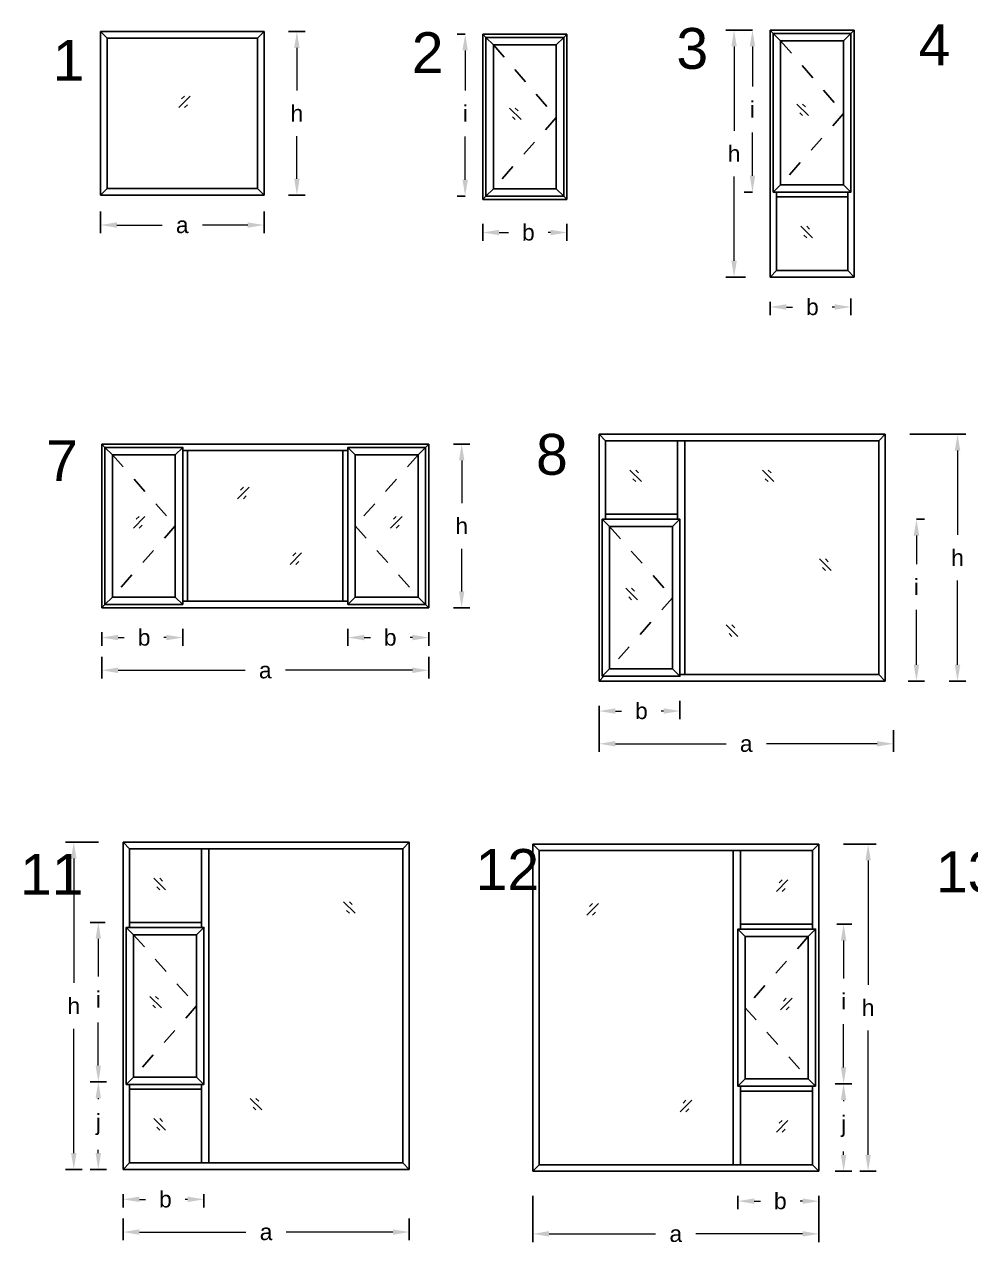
# Model space of a CAD drawing. Header units: millimetres. Extents: x -12.9 to 0.2, y -9.1 to 4.5.
# Drawn here: x -12.7 to -6.92, y -2.96 to 4.5 of the extents above; entities that cross this region are included whole.
import ezdxf

# ---------------------------------------------------------------- set-up
doc = ezdxf.new("R2010")
doc.units = ezdxf.units.MM
doc.linetypes.add('DASHED', pattern=[19.05, 12.7, -6.35])
for name, color, linetype in [('auxiliar', 1, 'DASHED'), ('proyectable', 7, 'Continuous'), ('vidrio', 160, 'Continuous')]:
    doc.layers.add(name, color=color, linetype=linetype)
doc.styles.get("Standard").update_dxf_attribs({"font": 'arial.ttf'})
doc.dimstyles.get("Standard").update_dxf_attribs({"dimtxt": 0.18, "dimasz": 0.18, "dimexe": 0.2, "dimexo": 0.0625, "dimgap": 0.09, "dimtad": 0, "dimtih": 1, "dimtoh": 1, "dimdec": 4, "dimzin": 0, "dimdsep": 46, "dimtxsty": 'Standard', "dimcen": 0.09, "dimadec": 0, "dimazin": 0, "dimtfac": 1, "dimtdec": 4, "dimtofl": 0, "dimtmove": 0, "dimatfit": 3, "dimfxl": 1.5, "dimfxlon": 1, "dimtolj": 1, "dimtzin": 0, "dimarcsym": 0})

# ---------------------------------------------------------------- blocks, each defined once
blk = doc.blocks.new('*D1')
at = {"layer": 'Defpoints', "color": 0, "transparency": 16777216}
for p in [(-12.2363, 3.502), (-11.2363, 3.502), (-11.2363, 3.2695)]:
    blk.add_point(p, dxfattribs=at)
at = {"layer": 'proyectable', "color": 0, "lineweight": -2, "transparency": 16777216}
for p, q in [((-12.2363, 3.352), (-12.2363, 3.2195)), ((-11.2363, 3.352), (-11.2363, 3.2195))]:
    blk.add_line(p, q, dxfattribs=at)
at = {"layer": 'proyectable', "color": 0, "lineweight": 5, "transparency": 16777216}
for p, q in [((-12.1363, 3.2695), (-11.8597, 3.2695)), ((-11.3363, 3.2695), (-11.613, 3.2695))]:
    blk.add_line(p, q, dxfattribs=at)
at = {"layer": 'proyectable', "color": 0, "transparency": 16777216}
for points in [[(-12.1363, 3.2861), (-12.1363, 3.2528), (-12.2363, 3.2695)], [(-11.3363, 3.2861), (-11.3363, 3.2528), (-11.2363, 3.2695)]]:
    blk.add_solid(points, dxfattribs=at)
at = {"layer": 'proyectable', "color": 0, "transparency": 16777216, "insert": (-11.7363, 3.2695), "char_height": 0.1, "attachment_point": 5}
blk.add_mtext('\\A1;a', dxfattribs=at)
blk = doc.blocks.new('*D2')
at = {"layer": 'Defpoints', "color": 0, "transparency": 16777216}
for p in [(-11.2363, 4.452), (-11.0353, 4.452), (-11.2363, 3.452)]:
    blk.add_point(p, dxfattribs=at)
at = {"layer": 'proyectable', "color": 0, "lineweight": -2, "transparency": 16777216}
for p, q in [((-11.0863, 4.452), (-10.9853, 4.452)), ((-11.0863, 3.452), (-10.9853, 3.452))]:
    blk.add_line(p, q, dxfattribs=at)
at = {"layer": 'proyectable', "color": 0, "lineweight": 5, "transparency": 16777216}
for p, q in [((-11.0353, 4.352), (-11.0353, 4.092)), ((-11.0353, 3.552), (-11.0353, 3.812))]:
    blk.add_line(p, q, dxfattribs=at)
at = {"layer": 'proyectable', "color": 0, "transparency": 16777216}
for points in [[(-11.052, 4.352), (-11.0187, 4.352), (-11.0353, 4.452)], [(-11.052, 3.552), (-11.0187, 3.552), (-11.0353, 3.452)]]:
    blk.add_solid(points, dxfattribs=at)
at = {"layer": 'proyectable', "color": 0, "transparency": 16777216, "insert": (-11.0353, 3.952), "char_height": 0.1, "attachment_point": 5}
blk.add_mtext('\\A1;h', dxfattribs=at)
blk = doc.blocks.new('*D3')
at = {"layer": 'Defpoints', "color": 0, "transparency": 16777216}
for p in [(-12.2288, 0.9304), (-11.7338, 0.9504), (-11.7338, 0.7479)]:
    blk.add_point(p, dxfattribs=at)
at = {"layer": 'proyectable', "color": 0, "lineweight": -2, "transparency": 16777216}
for p, q in [((-12.2288, 0.7804), (-12.2288, 0.6979)), ((-11.7338, 0.8004), (-11.7338, 0.6979))]:
    blk.add_line(p, q, dxfattribs=at)
at = {"layer": 'proyectable', "color": 0, "lineweight": 5, "transparency": 16777216}
for p, q in [((-12.1288, 0.7479), (-12.0911, 0.7479)), ((-11.8338, 0.7479), (-11.8483, 0.7479))]:
    blk.add_line(p, q, dxfattribs=at)
at = {"layer": 'proyectable', "color": 0, "transparency": 16777216}
for points in [[(-12.1288, 0.7645), (-12.1288, 0.7312), (-12.2288, 0.7479)], [(-11.8338, 0.7645), (-11.8338, 0.7312), (-11.7338, 0.7479)]]:
    blk.add_solid(points, dxfattribs=at)
at = {"layer": 'proyectable', "color": 0, "transparency": 16777216, "insert": (-11.9697, 0.7479), "char_height": 0.1, "attachment_point": 5}
blk.add_mtext('\\A1;b', dxfattribs=at)
blk = doc.blocks.new('*D4')
at = {"layer": 'Defpoints', "color": 0, "transparency": 16777216}
for p in [(-10.2288, 1.9304), (-10.0278, 1.9304), (-10.2288, 0.9304)]:
    blk.add_point(p, dxfattribs=at)
at = {"layer": 'proyectable', "color": 0, "lineweight": -2, "transparency": 16777216}
for p, q in [((-10.0788, 1.9304), (-9.9778, 1.9304)), ((-10.0788, 0.9304), (-9.9778, 0.9304))]:
    blk.add_line(p, q, dxfattribs=at)
at = {"layer": 'proyectable', "color": 0, "lineweight": 5, "transparency": 16777216}
for p, q in [((-10.0278, 1.8304), (-10.0278, 1.5704)), ((-10.0278, 1.0304), (-10.0278, 1.2904))]:
    blk.add_line(p, q, dxfattribs=at)
at = {"layer": 'proyectable', "color": 0, "transparency": 16777216}
for points in [[(-10.0444, 1.8304), (-10.0111, 1.8304), (-10.0278, 1.9304)], [(-10.0444, 1.0304), (-10.0111, 1.0304), (-10.0278, 0.9304)]]:
    blk.add_solid(points, dxfattribs=at)
at = {"layer": 'proyectable', "color": 0, "transparency": 16777216, "insert": (-10.0278, 1.4304), "char_height": 0.1, "attachment_point": 5}
blk.add_mtext('\\A1;h', dxfattribs=at)
blk = doc.blocks.new('*D5')
at = {"layer": 'Defpoints', "color": 0, "transparency": 16777216}
for p in [(-12.2288, 0.7804), (-10.2288, 0.7804), (-10.2288, 0.5479)]:
    blk.add_point(p, dxfattribs=at)
at = {"layer": 'proyectable', "color": 0, "lineweight": -2, "transparency": 16777216}
for p, q in [((-12.2288, 0.6304), (-12.2288, 0.4979)), ((-10.2288, 0.6304), (-10.2288, 0.4979))]:
    blk.add_line(p, q, dxfattribs=at)
at = {"layer": 'proyectable', "color": 0, "lineweight": 5, "transparency": 16777216}
for p, q in [((-12.1288, 0.5479), (-11.3521, 0.5479)), ((-10.3288, 0.5479), (-11.1054, 0.5479))]:
    blk.add_line(p, q, dxfattribs=at)
at = {"layer": 'proyectable', "color": 0, "transparency": 16777216}
for points in [[(-12.1288, 0.5645), (-12.1288, 0.5312), (-12.2288, 0.5479)], [(-10.3288, 0.5645), (-10.3288, 0.5312), (-10.2288, 0.5479)]]:
    blk.add_solid(points, dxfattribs=at)
at = {"layer": 'proyectable', "color": 0, "transparency": 16777216, "insert": (-11.2288, 0.5479), "char_height": 0.1, "attachment_point": 5}
blk.add_mtext('\\A1;a', dxfattribs=at)
blk = doc.blocks.new('*D6')
at = {"layer": 'Defpoints', "color": 0, "transparency": 16777216}
for p in [(-10.7238, 0.9504), (-10.2288, 0.9304), (-10.2288, 0.7479)]:
    blk.add_point(p, dxfattribs=at)
at = {"layer": 'proyectable', "color": 0, "lineweight": -2, "transparency": 16777216}
for p, q in [((-10.7238, 0.8004), (-10.7238, 0.6979)), ((-10.2288, 0.7804), (-10.2288, 0.6979))]:
    blk.add_line(p, q, dxfattribs=at)
at = {"layer": 'proyectable', "color": 0, "lineweight": 5, "transparency": 16777216}
for p, q in [((-10.6238, 0.7479), (-10.5861, 0.7479)), ((-10.3288, 0.7479), (-10.3433, 0.7479))]:
    blk.add_line(p, q, dxfattribs=at)
at = {"layer": 'proyectable', "color": 0, "transparency": 16777216}
for points in [[(-10.6238, 0.7645), (-10.6238, 0.7312), (-10.7238, 0.7479)], [(-10.3288, 0.7645), (-10.3288, 0.7312), (-10.2288, 0.7479)]]:
    blk.add_solid(points, dxfattribs=at)
at = {"layer": 'proyectable', "color": 0, "transparency": 16777216, "insert": (-10.4647, 0.7479), "char_height": 0.1, "attachment_point": 5}
blk.add_mtext('\\A1;b', dxfattribs=at)
blk = doc.blocks.new('*D20')
at = {"layer": 'Defpoints', "color": 0, "transparency": 16777216}
for p in [(-12.0986, -2.5035), (-11.6036, -2.5035), (-11.6036, -2.686)]:
    blk.add_point(p, dxfattribs=at)
at = {"layer": 'proyectable', "color": 0, "lineweight": -2, "transparency": 16777216}
for p, q in [((-12.0986, -2.6535), (-12.0986, -2.736)), ((-11.6036, -2.6535), (-11.6036, -2.736))]:
    blk.add_line(p, q, dxfattribs=at)
at = {"layer": 'proyectable', "color": 0, "lineweight": 5, "transparency": 16777216}
for p, q in [((-11.9986, -2.686), (-11.961, -2.686)), ((-11.7036, -2.686), (-11.7181, -2.686))]:
    blk.add_line(p, q, dxfattribs=at)
at = {"layer": 'proyectable', "color": 0, "transparency": 16777216}
for points in [[(-11.9986, -2.6694), (-11.9986, -2.7027), (-12.0986, -2.686)], [(-11.7036, -2.6694), (-11.7036, -2.7027), (-11.6036, -2.686)]]:
    blk.add_solid(points, dxfattribs=at)
at = {"layer": 'proyectable', "color": 0, "transparency": 16777216, "insert": (-11.8396, -2.686), "char_height": 0.1, "attachment_point": 5}
blk.add_mtext('\\A1;b', dxfattribs=at)
blk = doc.blocks.new('*D21')
at = {"layer": 'Defpoints', "color": 0, "transparency": 16777216}
for p in [(-12.0986, -2.6535), (-10.3486, -2.6535), (-10.3486, -2.886)]:
    blk.add_point(p, dxfattribs=at)
at = {"layer": 'proyectable', "color": 0, "lineweight": -2, "transparency": 16777216}
for p, q in [((-12.0986, -2.8035), (-12.0986, -2.936)), ((-10.3486, -2.8035), (-10.3486, -2.936))]:
    blk.add_line(p, q, dxfattribs=at)
at = {"layer": 'proyectable', "color": 0, "lineweight": 5, "transparency": 16777216}
for p, q in [((-11.9986, -2.886), (-11.347, -2.886)), ((-10.4486, -2.886), (-11.1002, -2.886))]:
    blk.add_line(p, q, dxfattribs=at)
at = {"layer": 'proyectable', "color": 0, "transparency": 16777216}
for points in [[(-11.9986, -2.8694), (-11.9986, -2.9027), (-12.0986, -2.886)], [(-10.4486, -2.8694), (-10.4486, -2.9027), (-10.3486, -2.886)]]:
    blk.add_solid(points, dxfattribs=at)
at = {"layer": 'proyectable', "color": 0, "transparency": 16777216, "insert": (-11.2236, -2.886), "char_height": 0.1, "attachment_point": 5}
blk.add_mtext('\\A1;a', dxfattribs=at)
blk = doc.blocks.new('*D22')
at = {"layer": 'Defpoints', "color": 0, "transparency": 16777216}
for p in [(-9.188, 0.4813), (-7.388, 0.3313), (-7.388, 0.0987)]:
    blk.add_point(p, dxfattribs=at)
at = {"layer": 'proyectable', "color": 0, "lineweight": -2, "transparency": 16777216}
for p, q in [((-9.188, 0.3313), (-9.188, 0.0487)), ((-7.388, 0.1813), (-7.388, 0.0487))]:
    blk.add_line(p, q, dxfattribs=at)
at = {"layer": 'proyectable', "color": 0, "lineweight": 5, "transparency": 16777216}
for p, q in [((-9.088, 0.0987), (-8.4114, 0.0987)), ((-7.488, 0.0987), (-8.1647, 0.0987))]:
    blk.add_line(p, q, dxfattribs=at)
at = {"layer": 'proyectable', "color": 0, "transparency": 16777216}
for points in [[(-9.088, 0.1154), (-9.088, 0.0821), (-9.188, 0.0987)], [(-7.488, 0.1154), (-7.488, 0.0821), (-7.388, 0.0987)]]:
    blk.add_solid(points, dxfattribs=at)
at = {"layer": 'proyectable', "color": 0, "transparency": 16777216, "insert": (-8.288, 0.0987), "char_height": 0.1, "attachment_point": 5}
blk.add_mtext('\\A1;a', dxfattribs=at)
blk = doc.blocks.new('*D23')
at = {"layer": 'Defpoints', "color": 0, "transparency": 16777216}
for p in [(-7.3271, 1.4713), (-7.247, 1.4713), (-7.448, 0.4813)]:
    blk.add_point(p, dxfattribs=at)
at = {"layer": 'proyectable', "color": 0, "lineweight": -2, "transparency": 16777216}
for p, q in [((-7.247, 1.4713), (-7.197, 1.4713)), ((-7.298, 0.4813), (-7.197, 0.4813))]:
    blk.add_line(p, q, dxfattribs=at)
at = {"layer": 'proyectable', "color": 0, "lineweight": 5, "transparency": 16777216}
for p, q in [((-7.247, 1.3713), (-7.247, 1.1975)), ((-7.247, 0.5813), (-7.247, 0.9175))]:
    blk.add_line(p, q, dxfattribs=at)
at = {"layer": 'proyectable', "color": 0, "transparency": 16777216}
for points in [[(-7.2637, 1.3713), (-7.2303, 1.3713), (-7.247, 1.4713)], [(-7.2637, 0.5813), (-7.2303, 0.5813), (-7.247, 0.4813)]]:
    blk.add_solid(points, dxfattribs=at)
at = {"layer": 'proyectable', "color": 0, "transparency": 16777216, "insert": (-7.247, 1.0575), "char_height": 0.1, "attachment_point": 5}
blk.add_mtext('\\A1;i', dxfattribs=at)
blk = doc.blocks.new('*D24')
at = {"layer": 'Defpoints', "color": 0, "transparency": 16777216}
for p in [(-9.188, 0.4813), (-8.693, 0.5113), (-8.693, 0.2987)]:
    blk.add_point(p, dxfattribs=at)
at = {"layer": 'proyectable', "color": 0, "lineweight": -2, "transparency": 16777216}
for p, q in [((-9.188, 0.3313), (-9.188, 0.2487)), ((-8.693, 0.3613), (-8.693, 0.2487))]:
    blk.add_line(p, q, dxfattribs=at)
at = {"layer": 'proyectable', "color": 0, "lineweight": 5, "transparency": 16777216}
for p, q in [((-9.088, 0.2987), (-9.0504, 0.2987)), ((-8.793, 0.2987), (-8.8076, 0.2987))]:
    blk.add_line(p, q, dxfattribs=at)
at = {"layer": 'proyectable', "color": 0, "transparency": 16777216}
for points in [[(-9.088, 0.3154), (-9.088, 0.2821), (-9.188, 0.2987)], [(-8.793, 0.3154), (-8.793, 0.2821), (-8.693, 0.2987)]]:
    blk.add_solid(points, dxfattribs=at)
at = {"layer": 'proyectable', "color": 0, "transparency": 16777216, "insert": (-8.929, 0.2987), "char_height": 0.1, "attachment_point": 5}
blk.add_mtext('\\A1;b', dxfattribs=at)
blk = doc.blocks.new('*D25')
at = {"layer": 'Defpoints', "color": 0, "transparency": 16777216}
for p in [(-7.438, 1.9913), (-6.996, 1.9913), (-7.197, 0.4813)]:
    blk.add_point(p, dxfattribs=at)
at = {"layer": 'proyectable', "color": 0, "lineweight": -2, "transparency": 16777216}
for p, q in [((-7.288, 1.9913), (-6.946, 1.9913)), ((-7.047, 0.4813), (-6.946, 0.4813))]:
    blk.add_line(p, q, dxfattribs=at)
at = {"layer": 'proyectable', "color": 0, "lineweight": 5, "transparency": 16777216}
for p, q in [((-6.996, 1.8913), (-6.996, 1.3763)), ((-6.996, 0.5813), (-6.996, 1.0963))]:
    blk.add_line(p, q, dxfattribs=at)
at = {"layer": 'proyectable', "color": 0, "transparency": 16777216}
for points in [[(-7.0127, 1.8913), (-6.9793, 1.8913), (-6.996, 1.9913)], [(-7.0127, 0.5813), (-6.9793, 0.5813), (-6.996, 0.4813)]]:
    blk.add_solid(points, dxfattribs=at)
at = {"layer": 'proyectable', "color": 0, "transparency": 16777216, "insert": (-6.996, 1.2363), "char_height": 0.1, "attachment_point": 5}
blk.add_mtext('\\A1;h', dxfattribs=at)
blk = doc.blocks.new('*D30')
at = {"layer": 'Defpoints', "color": 0, "transparency": 16777216}
for p in [(-8.3385, -2.5145), (-7.8435, -2.5145), (-7.8435, -2.697)]:
    blk.add_point(p, dxfattribs=at)
at = {"layer": 'proyectable', "color": 0, "lineweight": -2, "transparency": 16777216}
for p, q in [((-8.3385, -2.6645), (-8.3385, -2.747)), ((-7.8435, -2.6645), (-7.8435, -2.747))]:
    blk.add_line(p, q, dxfattribs=at)
at = {"layer": 'proyectable', "color": 0, "lineweight": 5, "transparency": 16777216}
for p, q in [((-8.2385, -2.697), (-8.2009, -2.697)), ((-7.9435, -2.697), (-7.9581, -2.697))]:
    blk.add_line(p, q, dxfattribs=at)
at = {"layer": 'proyectable', "color": 0, "transparency": 16777216}
for points in [[(-8.2385, -2.6803), (-8.2385, -2.7137), (-8.3385, -2.697)], [(-7.9435, -2.6803), (-7.9435, -2.7137), (-7.8435, -2.697)]]:
    blk.add_solid(points, dxfattribs=at)
at = {"layer": 'proyectable', "color": 0, "transparency": 16777216, "insert": (-8.0795, -2.697), "char_height": 0.1, "attachment_point": 5}
blk.add_mtext('\\A1;b', dxfattribs=at)
blk = doc.blocks.new('*D31')
at = {"layer": 'Defpoints', "color": 0, "transparency": 16777216}
for p in [(-9.5935, -2.5145), (-7.8435, -2.5145), (-7.8435, -2.897)]:
    blk.add_point(p, dxfattribs=at)
at = {"layer": 'proyectable', "color": 0, "lineweight": -2, "transparency": 16777216}
for p, q in [((-9.5935, -2.6645), (-9.5935, -2.947)), ((-7.8435, -2.6645), (-7.8435, -2.947))]:
    blk.add_line(p, q, dxfattribs=at)
at = {"layer": 'proyectable', "color": 0, "lineweight": 5, "transparency": 16777216}
for p, q in [((-9.4935, -2.897), (-8.8419, -2.897)), ((-7.9435, -2.897), (-8.5952, -2.897))]:
    blk.add_line(p, q, dxfattribs=at)
at = {"layer": 'proyectable', "color": 0, "transparency": 16777216}
for points in [[(-9.4935, -2.8803), (-9.4935, -2.9137), (-9.5935, -2.897)], [(-7.9435, -2.8803), (-7.9435, -2.9137), (-7.8435, -2.897)]]:
    blk.add_solid(points, dxfattribs=at)
at = {"layer": 'proyectable', "color": 0, "transparency": 16777216, "insert": (-8.7185, -2.897), "char_height": 0.1, "attachment_point": 5}
blk.add_mtext('\\A1;a', dxfattribs=at)
blk = doc.blocks.new('*D32')
at = {"layer": 'Defpoints', "color": 0, "transparency": 16777216}
for p in [(-7.8835, -1.9795), (-7.6925, -1.9795), (-7.8935, -2.5145)]:
    blk.add_point(p, dxfattribs=at)
at = {"layer": 'proyectable', "color": 0, "lineweight": -2, "transparency": 16777216}
for p, q in [((-7.7335, -1.9795), (-7.6425, -1.9795)), ((-7.7435, -2.5145), (-7.6425, -2.5145))]:
    blk.add_line(p, q, dxfattribs=at)
at = {"layer": 'proyectable', "color": 0, "lineweight": 5, "transparency": 16777216}
for p, q in [((-7.6925, -2.0795), (-7.6925, -2.0849)), ((-7.6925, -2.4145), (-7.6925, -2.3943))]:
    blk.add_line(p, q, dxfattribs=at)
at = {"layer": 'proyectable', "color": 0, "transparency": 16777216}
for points in [[(-7.7092, -2.0795), (-7.6759, -2.0795), (-7.6925, -1.9795)], [(-7.7092, -2.4145), (-7.6759, -2.4145), (-7.6925, -2.5145)]]:
    blk.add_solid(points, dxfattribs=at)
at = {"layer": 'proyectable', "color": 0, "transparency": 16777216, "insert": (-7.6925, -2.2396), "char_height": 0.1, "attachment_point": 5}
blk.add_mtext('\\A1;j', dxfattribs=at)
blk = doc.blocks.new('*D33')
at = {"layer": 'Defpoints', "color": 0, "transparency": 16777216}
for p in [(-7.8435, -0.5145), (-7.5425, -0.5145), (-7.7435, -2.5145)]:
    blk.add_point(p, dxfattribs=at)
at = {"layer": 'proyectable', "color": 0, "lineweight": -2, "transparency": 16777216}
for p, q in [((-7.6935, -0.5145), (-7.4925, -0.5145)), ((-7.5935, -2.5145), (-7.4925, -2.5145))]:
    blk.add_line(p, q, dxfattribs=at)
at = {"layer": 'proyectable', "color": 0, "lineweight": 5, "transparency": 16777216}
for p, q in [((-7.5425, -0.6145), (-7.5425, -1.3745)), ((-7.5425, -2.4145), (-7.5425, -1.6545))]:
    blk.add_line(p, q, dxfattribs=at)
at = {"layer": 'proyectable', "color": 0, "transparency": 16777216}
for points in [[(-7.5592, -0.6145), (-7.5259, -0.6145), (-7.5425, -0.5145)], [(-7.5592, -2.4145), (-7.5259, -2.4145), (-7.5425, -2.5145)]]:
    blk.add_solid(points, dxfattribs=at)
at = {"layer": 'proyectable', "color": 0, "transparency": 16777216, "insert": (-7.5425, -1.5145), "char_height": 0.1, "attachment_point": 5}
blk.add_mtext('\\A1;h', dxfattribs=at)
blk = doc.blocks.new('*D34')
at = {"layer": 'Defpoints', "color": 0, "transparency": 16777216}
for p in [(-7.8835, -1.0045), (-7.6925, -1.0045), (-7.8935, -1.9795)]:
    blk.add_point(p, dxfattribs=at)
at = {"layer": 'proyectable', "color": 0, "lineweight": -2, "transparency": 16777216}
for p, q in [((-7.7335, -1.0045), (-7.6425, -1.0045)), ((-7.7435, -1.9795), (-7.6425, -1.9795))]:
    blk.add_line(p, q, dxfattribs=at)
at = {"layer": 'proyectable', "color": 0, "lineweight": 5, "transparency": 16777216}
for p, q in [((-7.6925, -1.1045), (-7.6925, -1.3352)), ((-7.6925, -1.8795), (-7.6925, -1.6152))]:
    blk.add_line(p, q, dxfattribs=at)
at = {"layer": 'proyectable', "color": 0, "transparency": 16777216}
for points in [[(-7.7092, -1.1045), (-7.6759, -1.1045), (-7.6925, -1.0045)], [(-7.7092, -1.8795), (-7.6759, -1.8795), (-7.6925, -1.9795)]]:
    blk.add_solid(points, dxfattribs=at)
at = {"layer": 'proyectable', "color": 0, "transparency": 16777216, "insert": (-7.6925, -1.4752), "char_height": 0.1, "attachment_point": 5}
blk.add_mtext('\\A1;i', dxfattribs=at)
blk = doc.blocks.new('*D39')
at = {"layer": 'Defpoints', "color": 0, "transparency": 16777216}
for p in [(-12.2496, -1.9685), (-12.0586, -1.9685), (-12.0486, -2.5035)]:
    blk.add_point(p, dxfattribs=at)
at = {"layer": 'proyectable', "color": 0, "lineweight": -2, "transparency": 16777216}
for p, q in [((-12.2086, -1.9685), (-12.2996, -1.9685)), ((-12.1986, -2.5035), (-12.2996, -2.5035))]:
    blk.add_line(p, q, dxfattribs=at)
at = {"layer": 'proyectable', "color": 0, "lineweight": 5, "transparency": 16777216}
for p, q in [((-12.2496, -2.0685), (-12.2496, -2.0739)), ((-12.2496, -2.4035), (-12.2496, -2.3833))]:
    blk.add_line(p, q, dxfattribs=at)
at = {"layer": 'proyectable', "color": 0, "transparency": 16777216}
for points in [[(-12.2663, -2.0685), (-12.2329, -2.0685), (-12.2496, -1.9685)], [(-12.2663, -2.4035), (-12.2329, -2.4035), (-12.2496, -2.5035)]]:
    blk.add_solid(points, dxfattribs=at)
at = {"layer": 'proyectable', "color": 0, "transparency": 16777216, "insert": (-12.2496, -2.2286), "char_height": 0.1, "attachment_point": 5}
blk.add_mtext('\\A1;j', dxfattribs=at)
blk = doc.blocks.new('*D40')
at = {"layer": 'Defpoints', "color": 0, "transparency": 16777216}
for p in [(-12.3996, -0.5035), (-12.0986, -0.5035), (-12.1986, -2.5035)]:
    blk.add_point(p, dxfattribs=at)
at = {"layer": 'proyectable', "color": 0, "lineweight": -2, "transparency": 16777216}
for p, q in [((-12.2486, -0.5035), (-12.4496, -0.5035)), ((-12.3486, -2.5035), (-12.4496, -2.5035))]:
    blk.add_line(p, q, dxfattribs=at)
at = {"layer": 'proyectable', "color": 0, "lineweight": 5, "transparency": 16777216}
for p, q in [((-12.3996, -0.6035), (-12.3996, -1.3635)), ((-12.3996, -2.4035), (-12.3996, -1.6435))]:
    blk.add_line(p, q, dxfattribs=at)
at = {"layer": 'proyectable', "color": 0, "transparency": 16777216}
for points in [[(-12.4163, -0.6035), (-12.3829, -0.6035), (-12.3996, -0.5035)], [(-12.4163, -2.4035), (-12.3829, -2.4035), (-12.3996, -2.5035)]]:
    blk.add_solid(points, dxfattribs=at)
at = {"layer": 'proyectable', "color": 0, "transparency": 16777216, "insert": (-12.3996, -1.5035), "char_height": 0.1, "attachment_point": 5}
blk.add_mtext('\\A1;h', dxfattribs=at)
blk = doc.blocks.new('*D41')
at = {"layer": 'Defpoints', "color": 0, "transparency": 16777216}
for p in [(-12.2496, -0.9935), (-12.0586, -0.9935), (-12.0486, -1.9685)]:
    blk.add_point(p, dxfattribs=at)
at = {"layer": 'proyectable', "color": 0, "lineweight": -2, "transparency": 16777216}
for p, q in [((-12.2086, -0.9935), (-12.2996, -0.9935)), ((-12.1986, -1.9685), (-12.2996, -1.9685))]:
    blk.add_line(p, q, dxfattribs=at)
at = {"layer": 'proyectable', "color": 0, "lineweight": 5, "transparency": 16777216}
for p, q in [((-12.2496, -1.0935), (-12.2496, -1.3242)), ((-12.2496, -1.8685), (-12.2496, -1.6042))]:
    blk.add_line(p, q, dxfattribs=at)
at = {"layer": 'proyectable', "color": 0, "transparency": 16777216}
for points in [[(-12.2663, -1.0935), (-12.2329, -1.0935), (-12.2496, -0.9935)], [(-12.2663, -1.8685), (-12.2329, -1.8685), (-12.2496, -1.9685)]]:
    blk.add_solid(points, dxfattribs=at)
at = {"layer": 'proyectable', "color": 0, "transparency": 16777216, "insert": (-12.2496, -1.4642), "char_height": 0.1, "attachment_point": 5}
blk.add_mtext('\\A1;i', dxfattribs=at)
blk = doc.blocks.new('*D84')
at = {"layer": 'Defpoints', "color": 0, "transparency": 16777216}
for p in [(-9.8991, 3.4265), (-9.3841, 3.4265), (-9.3841, 3.2239)]:
    blk.add_point(p, dxfattribs=at)
at = {"layer": 'proyectable', "color": 0, "lineweight": -2, "transparency": 16777216}
for p, q in [((-9.8991, 3.2765), (-9.8991, 3.1739)), ((-9.3841, 3.2765), (-9.3841, 3.1739))]:
    blk.add_line(p, q, dxfattribs=at)
at = {"layer": 'proyectable', "color": 0, "lineweight": 5, "transparency": 16777216}
for p, q in [((-9.7991, 3.2239), (-9.7415, 3.2239)), ((-9.4841, 3.2239), (-9.4987, 3.2239))]:
    blk.add_line(p, q, dxfattribs=at)
at = {"layer": 'proyectable', "color": 0, "transparency": 16777216}
for points in [[(-9.7991, 3.2406), (-9.7991, 3.2073), (-9.8991, 3.2239)], [(-9.4841, 3.2406), (-9.4841, 3.2073), (-9.3841, 3.2239)]]:
    blk.add_solid(points, dxfattribs=at)
at = {"layer": 'proyectable', "color": 0, "transparency": 16777216, "insert": (-9.6201, 3.2239), "char_height": 0.1, "attachment_point": 5}
blk.add_mtext('\\A1;b', dxfattribs=at)
blk = doc.blocks.new('*D85')
at = {"layer": 'Defpoints', "color": 0, "transparency": 16777216}
for p in [(-10.0064, 4.4365), (-9.8991, 4.4365), (-9.8791, 3.4465)]:
    blk.add_point(p, dxfattribs=at)
at = {"layer": 'proyectable', "color": 0, "lineweight": -2, "transparency": 16777216}
for p, q in [((-10.0064, 4.4365), (-10.0564, 4.4365)), ((-10.0064, 3.4465), (-10.0564, 3.4465))]:
    blk.add_line(p, q, dxfattribs=at)
at = {"layer": 'proyectable', "color": 0, "lineweight": 5, "transparency": 16777216}
for p, q in [((-10.0064, 4.3365), (-10.0064, 4.0915)), ((-10.0064, 3.5465), (-10.0064, 3.8115))]:
    blk.add_line(p, q, dxfattribs=at)
at = {"layer": 'proyectable', "color": 0, "transparency": 16777216}
for points in [[(-10.0231, 4.3365), (-9.9897, 4.3365), (-10.0064, 4.4365)], [(-10.0231, 3.5465), (-9.9897, 3.5465), (-10.0064, 3.4465)]]:
    blk.add_solid(points, dxfattribs=at)
at = {"layer": 'proyectable', "color": 0, "transparency": 16777216, "insert": (-10.0064, 3.9515), "char_height": 0.1, "attachment_point": 5}
blk.add_mtext('\\A1;i', dxfattribs=at)
blk = doc.blocks.new('*D86')
at = {"layer": 'Defpoints', "color": 0, "transparency": 16777216}
for p in [(-8.1425, 2.9509), (-7.6475, 2.9709), (-7.6475, 2.7684)]:
    blk.add_point(p, dxfattribs=at)
at = {"layer": 'proyectable', "color": 0, "lineweight": -2, "transparency": 16777216}
for p, q in [((-8.1425, 2.8009), (-8.1425, 2.7184)), ((-7.6475, 2.8209), (-7.6475, 2.7184))]:
    blk.add_line(p, q, dxfattribs=at)
at = {"layer": 'proyectable', "color": 0, "lineweight": 5, "transparency": 16777216}
for p, q in [((-8.0425, 2.7684), (-8.0049, 2.7684)), ((-7.7475, 2.7684), (-7.7621, 2.7684))]:
    blk.add_line(p, q, dxfattribs=at)
at = {"layer": 'proyectable', "color": 0, "transparency": 16777216}
for points in [[(-8.0425, 2.7851), (-8.0425, 2.7517), (-8.1425, 2.7684)], [(-7.7475, 2.7851), (-7.7475, 2.7517), (-7.6475, 2.7684)]]:
    blk.add_solid(points, dxfattribs=at)
at = {"layer": 'proyectable', "color": 0, "transparency": 16777216, "insert": (-7.8835, 2.7684), "char_height": 0.1, "attachment_point": 5}
blk.add_mtext('\\A1;b', dxfattribs=at)
blk = doc.blocks.new('*D87')
at = {"layer": 'Defpoints', "color": 0, "transparency": 16777216}
for p in [(-8.2498, 4.4609), (-8.1425, 4.4609), (-8.1225, 3.4709)]:
    blk.add_point(p, dxfattribs=at)
at = {"layer": 'proyectable', "color": 0, "lineweight": -2, "transparency": 16777216}
for p, q in [((-8.2498, 4.4609), (-8.2998, 4.4609)), ((-8.2498, 3.4709), (-8.2998, 3.4709))]:
    blk.add_line(p, q, dxfattribs=at)
at = {"layer": 'proyectable', "color": 0, "lineweight": 5, "transparency": 16777216}
for p, q in [((-8.2498, 4.3609), (-8.2498, 4.1159)), ((-8.2498, 3.5709), (-8.2498, 3.8359))]:
    blk.add_line(p, q, dxfattribs=at)
at = {"layer": 'proyectable', "color": 0, "transparency": 16777216}
for points in [[(-8.2665, 4.3609), (-8.2331, 4.3609), (-8.2498, 4.4609)], [(-8.2665, 3.5709), (-8.2331, 3.5709), (-8.2498, 3.4709)]]:
    blk.add_solid(points, dxfattribs=at)
at = {"layer": 'proyectable', "color": 0, "transparency": 16777216, "insert": (-8.2498, 3.9759), "char_height": 0.1, "attachment_point": 5}
blk.add_mtext('\\A1;i', dxfattribs=at)
blk = doc.blocks.new('*D88')
at = {"layer": 'Defpoints', "color": 0, "transparency": 16777216}
for p in [(-8.3623, 4.4609), (-8.1425, 4.4609), (-8.1425, 2.9509)]:
    blk.add_point(p, dxfattribs=at)
at = {"layer": 'proyectable', "color": 0, "lineweight": -2, "transparency": 16777216}
for p, q in [((-8.2925, 4.4609), (-8.4123, 4.4609)), ((-8.2925, 2.9509), (-8.4123, 2.9509))]:
    blk.add_line(p, q, dxfattribs=at)
at = {"layer": 'proyectable', "color": 0, "lineweight": 5, "transparency": 16777216}
for p, q in [((-8.3623, 4.3609), (-8.3623, 3.8459)), ((-8.3623, 3.0509), (-8.3623, 3.5659))]:
    blk.add_line(p, q, dxfattribs=at)
at = {"layer": 'proyectable', "color": 0, "transparency": 16777216}
for points in [[(-8.3789, 4.3609), (-8.3456, 4.3609), (-8.3623, 4.4609)], [(-8.3789, 3.0509), (-8.3456, 3.0509), (-8.3623, 2.9509)]]:
    blk.add_solid(points, dxfattribs=at)
at = {"layer": 'proyectable', "color": 0, "transparency": 16777216, "insert": (-8.3623, 3.7059), "char_height": 0.1, "attachment_point": 5}
blk.add_mtext('\\A1;h', dxfattribs=at)

msp = doc.modelspace()

# ---------------------------------------------------------------- linework, layer by layer
at = {"layer": 'auxiliar', "ltscale": 0.003}
for p, q in [((-9.8341, 4.3715), (-9.4491, 3.9265)), ((-8.0775, 4.3959), (-7.6925, 3.9509)), ((-9.4491, 3.9265), (-9.8341, 3.4915)), ((-7.6925, 3.9509), (-8.0775, 3.5159)), ((-12.1638, 1.8654), (-11.7788, 1.4304)), ((-10.2938, 1.8654), (-10.6788, 1.4304)), ((-11.7788, 1.4304), (-12.1638, 0.9954)), ((-10.6788, 1.4304), (-10.2938, 0.9954)), ((-9.123, 1.4263), (-8.738, 0.9913)), ((-8.738, 0.9913), (-9.123, 0.5563)), ((-12.0336, -1.0685), (-11.6486, -1.5035)), ((-7.9085, -1.0795), (-8.2935, -1.5145)), ((-11.6486, -1.5035), (-12.0336, -1.9385)), ((-8.2935, -1.5145), (-7.9085, -1.9495))]:
    msp.add_line(p, q, dxfattribs=at)
at = {"layer": 'proyectable'}
for p, q in [((-12.2363, 3.452), (-12.2363, 4.452)), ((-12.2363, 4.452), (-11.2363, 4.452)), ((-12.1963, 4.412), (-12.2363, 4.452)), ((-12.1963, 3.492), (-12.1963, 4.412)), ((-12.1963, 4.412), (-11.2763, 4.412)), ((-11.2763, 4.412), (-11.2363, 4.452)), ((-11.2763, 3.492), (-11.2763, 4.412)), ((-11.2363, 3.452), (-11.2363, 4.452)), ((-9.8991, 3.4265), (-9.8991, 4.4365)), ((-9.8791, 4.4165), (-9.8991, 4.4365)), ((-9.8991, 4.4365), (-9.3841, 4.4365)), ((-9.8341, 4.3715), (-9.8791, 4.4165)), ((-9.4491, 4.3715), (-9.4041, 4.4165)), ((-9.4041, 4.4165), (-9.3841, 4.4365)), ((-9.3841, 3.4265), (-9.3841, 4.4365)), ((-8.1425, 2.9509), (-8.1425, 4.4609)), ((-8.1225, 4.4409), (-8.1425, 4.4609)), ((-8.1425, 4.4609), (-7.6275, 4.4609)), ((-8.0775, 4.3959), (-8.1225, 4.4409)), ((-7.6925, 4.3959), (-7.6475, 4.4409)), ((-7.6475, 4.4409), (-7.6275, 4.4609)), ((-7.6275, 2.9509), (-7.6275, 4.4609)), ((-8.1225, 3.4709), (-8.0775, 3.5159)), ((-7.6475, 3.4709), (-7.6925, 3.5159)), ((-12.1963, 3.492), (-12.2363, 3.452)), ((-12.2363, 3.452), (-11.2363, 3.452)), ((-12.1963, 3.492), (-11.2763, 3.492)), ((-11.2763, 3.492), (-11.2363, 3.452)), ((-9.8991, 3.4265), (-9.8791, 3.4465)), ((-9.8791, 3.4465), (-9.8341, 3.4915)), ((-9.4041, 3.4465), (-9.4491, 3.4915)), ((-9.3841, 3.4265), (-9.4041, 3.4465)), ((-8.1025, 2.9909), (-8.1025, 3.4709)), ((-7.6675, 3.4409), (-8.1025, 3.4409)), ((-7.6675, 2.9909), (-7.6675, 3.4709)), ((-9.3841, 3.4265), (-9.8991, 3.4265)), ((-8.1425, 2.9509), (-8.1025, 2.9909)), ((-8.1025, 2.9909), (-7.6675, 2.9909)), ((-7.6275, 2.9509), (-7.6675, 2.9909)), ((-8.1425, 2.9509), (-7.6275, 2.9509)), ((-7.438, 1.9913), (-9.188, 1.9913)), ((-9.188, 0.4813), (-9.188, 1.9913)), ((-9.188, 1.9913), (-9.148, 1.9513)), ((-7.478, 1.9513), (-9.148, 1.9513)), ((-9.148, 1.9513), (-9.148, 1.4713)), ((-8.708, 1.9513), (-8.708, 1.4713)), ((-8.663, 0.5213), (-8.663, 1.9513)), ((-7.478, 1.9513), (-7.438, 1.9913)), ((-7.478, 0.5213), (-7.478, 1.9513)), ((-7.438, 0.4813), (-7.438, 1.9913)), ((-12.2288, 0.9304), (-12.2288, 1.9304)), ((-12.2288, 1.9304), (-11.7288, 1.9304)), ((-12.2088, 1.9104), (-12.2288, 1.9304)), ((-12.1638, 1.8654), (-12.2088, 1.9104)), ((-11.7788, 1.8654), (-11.7338, 1.9104)), ((-11.7338, 1.8904), (-10.7238, 1.8904)), ((-11.7288, 1.9304), (-10.7288, 1.9304)), ((-11.7038, 0.9704), (-11.7038, 1.8904)), ((-10.7538, 0.9704), (-10.7538, 1.8904)), ((-10.2288, 1.9304), (-10.7288, 1.9304)), ((-10.6788, 1.8654), (-10.7238, 1.9104)), ((-10.2938, 1.8654), (-10.2488, 1.9104)), ((-10.2488, 1.9104), (-10.2288, 1.9304)), ((-10.2288, 0.9304), (-10.2288, 1.9304)), ((-8.708, 1.5013), (-9.148, 1.5013)), ((-9.123, 1.4263), (-9.168, 1.4713)), ((-8.738, 1.4263), (-8.693, 1.4713)), ((-12.2088, 0.9504), (-12.1638, 0.9954)), ((-11.7338, 0.9504), (-11.7788, 0.9954)), ((-11.7338, 0.9704), (-10.7238, 0.9704)), ((-10.7238, 0.9504), (-10.6788, 0.9954)), ((-10.2488, 0.9504), (-10.2938, 0.9954)), ((-12.2088, 0.9504), (-12.2288, 0.9304)), ((-11.7288, 0.9304), (-12.2288, 0.9304)), ((-11.7288, 0.9304), (-10.7288, 0.9304)), ((-10.7288, 0.9304), (-10.2288, 0.9304)), ((-10.2488, 0.9504), (-10.2288, 0.9304)), ((-9.168, 0.5113), (-9.123, 0.5563)), ((-8.693, 0.5113), (-8.738, 0.5563)), ((-9.188, 0.4813), (-9.158, 0.5113)), ((-7.438, 0.4813), (-9.188, 0.4813)), ((-7.478, 0.5213), (-8.693, 0.5213)), ((-7.478, 0.5213), (-7.438, 0.4813)), ((-10.3486, -0.5035), (-12.0986, -0.5035)), ((-12.0986, -2.5035), (-12.0986, -0.5035)), ((-12.0986, -0.5035), (-12.0586, -0.5435)), ((-10.3886, -0.5435), (-10.3486, -0.5035)), ((-10.3486, -2.5035), (-10.3486, -0.5035)), ((-9.5935, -2.5145), (-9.5935, -0.5145)), ((-9.5935, -0.5145), (-7.8435, -0.5145)), ((-9.5535, -0.5545), (-9.5935, -0.5145)), ((-7.8435, -0.5145), (-7.8835, -0.5545)), ((-7.8435, -2.5145), (-7.8435, -0.5145)), ((-10.3886, -0.5435), (-12.0586, -0.5435)), ((-12.0586, -0.5435), (-12.0586, -1.0235)), ((-11.6186, -0.5435), (-11.6186, -1.0235)), ((-11.5736, -2.4635), (-11.5736, -0.5435)), ((-10.3886, -2.4635), (-10.3886, -0.5435)), ((-9.5535, -2.4745), (-9.5535, -0.5545)), ((-9.5535, -0.5545), (-7.8835, -0.5545)), ((-8.3685, -2.4745), (-8.3685, -0.5545)), ((-8.3235, -0.5545), (-8.3235, -1.0345)), ((-7.8835, -0.5545), (-7.8835, -1.0345)), ((-12.0336, -1.0685), (-12.0786, -1.0235)), ((-11.6186, -0.9935), (-12.0586, -0.9935)), ((-11.6486, -1.0685), (-11.6036, -1.0235)), ((-8.2935, -1.0795), (-8.3385, -1.0345)), ((-8.3235, -1.0045), (-7.8835, -1.0045)), ((-7.9085, -1.0795), (-7.8635, -1.0345)), ((-12.0786, -1.9835), (-12.0336, -1.9385)), ((-11.6036, -1.9835), (-11.6486, -1.9385)), ((-12.0586, -2.4635), (-12.0586, -1.9835)), ((-11.6186, -2.0135), (-12.0586, -2.0135)), ((-11.6186, -2.4635), (-11.6186, -1.9835)), ((-8.3385, -1.9945), (-8.2935, -1.9495)), ((-8.3235, -2.4745), (-8.3235, -1.9945)), ((-7.8635, -1.9945), (-7.9085, -1.9495)), ((-7.8835, -2.4745), (-7.8835, -1.9945)), ((-8.3235, -2.0245), (-7.8835, -2.0245)), ((-12.0986, -2.5035), (-12.0586, -2.4635)), ((-10.3486, -2.5035), (-12.0986, -2.5035)), ((-10.3886, -2.4635), (-12.0586, -2.4635)), ((-10.3886, -2.4635), (-10.3486, -2.5035)), ((-9.5535, -2.4745), (-9.5935, -2.5145)), ((-9.5935, -2.5145), (-7.8435, -2.5145)), ((-9.5535, -2.4745), (-7.8835, -2.4745)), ((-7.8435, -2.5145), (-7.8835, -2.4745))]:
    msp.add_line(p, q, dxfattribs=at)
for points in [[(-9.8791, 3.4465), (-9.8791, 4.4165), (-9.4041, 4.4165), (-9.4041, 3.4465)], [(-8.1225, 3.4709), (-8.1225, 4.4409), (-7.6475, 4.4409), (-7.6475, 3.4709)], [(-9.8341, 3.4915), (-9.8341, 4.3715), (-9.4491, 4.3715), (-9.4491, 3.4915)], [(-8.0775, 3.5159), (-8.0775, 4.3959), (-7.6925, 4.3959), (-7.6925, 3.5159)], [(-12.2088, 0.9504), (-12.2088, 1.9104), (-11.7338, 1.9104), (-11.7338, 0.9504)], [(-12.1638, 0.9954), (-12.1638, 1.8654), (-11.7788, 1.8654), (-11.7788, 0.9954)], [(-10.2488, 0.9504), (-10.2488, 1.9104), (-10.7238, 1.9104), (-10.7238, 0.9504)], [(-10.2938, 0.9954), (-10.2938, 1.8654), (-10.6788, 1.8654), (-10.6788, 0.9954)], [(-9.168, 0.5113), (-9.168, 1.4713), (-8.693, 1.4713), (-8.693, 0.5113)], [(-9.123, 0.5563), (-9.123, 1.4263), (-8.738, 1.4263), (-8.738, 0.5563)], [(-12.0786, -1.9835), (-12.0786, -1.0235), (-11.6036, -1.0235), (-11.6036, -1.9835)], [(-7.8635, -1.9945), (-7.8635, -1.0345), (-8.3385, -1.0345), (-8.3385, -1.9945)], [(-12.0336, -1.9385), (-12.0336, -1.0685), (-11.6486, -1.0685), (-11.6486, -1.9385)], [(-7.9085, -1.9495), (-7.9085, -1.0795), (-8.2935, -1.0795), (-8.2935, -1.9495)]]:
    msp.add_lwpolyline(points, close=True, dxfattribs=at)
at = {"layer": 'vidrio'}
for p, q in [((-11.7578, 3.9871), (-11.6871, 4.0579)), ((-11.7402, 4.0402), (-11.7225, 4.0579)), ((-11.7225, 3.9871), (-11.7048, 4.0048)), ((-9.6646, 3.9137), (-9.7353, 3.9844)), ((-9.6823, 3.9667), (-9.6999, 3.9844)), ((-7.908, 3.9382), (-7.9787, 4.0089)), ((-7.9433, 3.9382), (-7.961, 3.9559)), ((-7.9257, 3.9912), (-7.9433, 4.0089)), ((-9.6999, 3.9137), (-9.7176, 3.9314)), ((-7.8825, 3.1909), (-7.9532, 3.2617)), ((-7.9179, 3.1909), (-7.9355, 3.2086)), ((-7.9002, 3.244), (-7.9179, 3.2617)), ((-8.928, 1.7013), (-8.9987, 1.772)), ((-8.9634, 1.7013), (-8.9811, 1.719)), ((-8.9457, 1.7543), (-8.9634, 1.772)), ((-8.1184, 1.7013), (-8.1891, 1.772)), ((-8.1537, 1.7013), (-8.1714, 1.719)), ((-8.136, 1.7543), (-8.1537, 1.772)), ((-11.3982, 1.5967), (-11.3275, 1.6674)), ((-11.3805, 1.6497), (-11.3628, 1.6674)), ((-11.3628, 1.5967), (-11.3451, 1.6144)), ((-12.035, 1.4176), (-11.9643, 1.4884)), ((-12.0174, 1.4707), (-11.9997, 1.4884)), ((-11.9997, 1.4176), (-11.982, 1.4353)), ((-10.4633, 1.4176), (-10.3926, 1.4884)), ((-10.4456, 1.4707), (-10.4279, 1.4884)), ((-10.4279, 1.4176), (-10.4103, 1.4353)), ((-11.077, 1.1943), (-11.0063, 1.265)), ((-11.0593, 1.2473), (-11.0417, 1.265)), ((-11.0417, 1.1943), (-11.024, 1.212)), ((-7.7686, 1.1576), (-7.8393, 1.2283)), ((-7.7863, 1.2106), (-7.804, 1.2283)), ((-7.804, 1.1576), (-7.8216, 1.1752)), ((-8.9535, 0.9785), (-9.0242, 1.0492)), ((-8.9712, 1.0316), (-8.9889, 1.0492)), ((-8.9889, 0.9785), (-9.0065, 0.9962)), ((-8.3398, 0.7552), (-8.4105, 0.8259)), ((-8.3574, 0.8082), (-8.3751, 0.8259)), ((-8.3751, 0.7552), (-8.3928, 0.7728)), ((-11.8386, -0.7935), (-11.9093, -0.7228)), ((-11.8563, -0.7404), (-11.874, -0.7228)), ((-8.1035, -0.8045), (-8.0328, -0.7338)), ((-8.0859, -0.7514), (-8.0682, -0.7338)), ((-11.874, -0.7935), (-11.8916, -0.7758)), ((-8.0682, -0.8045), (-8.0505, -0.7868)), ((-10.6792, -0.9372), (-10.7499, -0.8665)), ((-10.6969, -0.8842), (-10.7145, -0.8665)), ((-9.2629, -0.9482), (-9.1922, -0.8775)), ((-9.2453, -0.8952), (-9.2276, -0.8775)), ((-10.7145, -0.9372), (-10.7322, -0.9195)), ((-9.2276, -0.9482), (-9.2099, -0.9305)), ((-11.8641, -1.5162), (-11.9348, -1.4455)), ((-11.8818, -1.4632), (-11.8994, -1.4455)), ((-8.0781, -1.5272), (-8.0073, -1.4565)), ((-8.0604, -1.4742), (-8.0427, -1.4565)), ((-11.8994, -1.5162), (-11.9171, -1.4986)), ((-8.0427, -1.5272), (-8.025, -1.5095)), ((-11.2503, -2.1396), (-11.3211, -2.0689)), ((-11.268, -2.0866), (-11.2857, -2.0689)), ((-8.6918, -2.1506), (-8.6211, -2.0799)), ((-8.6741, -2.0975), (-8.6564, -2.0799)), ((-11.2857, -2.1396), (-11.3034, -2.1219)), ((-8.6564, -2.1506), (-8.6388, -2.1329)), ((-11.8386, -2.2635), (-11.9093, -2.1928)), ((-11.8563, -2.2104), (-11.874, -2.1928)), ((-8.1035, -2.2745), (-8.0328, -2.2038)), ((-8.0859, -2.2214), (-8.0682, -2.2038)), ((-11.874, -2.2635), (-11.8916, -2.2458)), ((-8.0682, -2.2745), (-8.0505, -2.2568))]:
    msp.add_line(p, q, dxfattribs=at)

# ---------------------------------------------------------------- texts
at = {"layer": 'proyectable', "char_height": 0.25, "attachment_point": 1}
for s, insert in [('3', (-8.7149, 4.4741)), ('4', (-7.2339, 4.4959)), ('1', (-12.5279, 4.4015)), ('2', (-10.3333, 4.448)), ('7', (-12.5681, 1.9543)), ('8', (-9.5732, 1.9929)), ('11', (-12.7282, -0.5744)), ('12', (-9.9428, -0.5448)), ('13', (-7.1279, -0.5596))]:
    msp.add_mtext_dynamic_manual_height_columns(s, width=0.328144, gutter_width=1.25, heights=[0], dxfattribs=dict(at, insert=insert))

# ---------------------------------------------------------------- dimensions: what is measured, and where the dimension line sits
at = {"layer": 'proyectable'}
for base, p1, p2, picture, middle in [((-11.0353, 4.452), (-11.2363, 3.452), (-11.2363, 4.452), '*D2', (-11.0353, 3.952)), ((-8.3623, 4.4609), (-8.1425, 2.9509), (-8.1425, 4.4609), '*D88', (-8.3623, 3.7059)), ((-6.996, 1.9913), (-7.197, 0.4813), (-7.438, 1.9913), '*D25', (-6.996, 1.2363)), ((-10.0278, 1.9304), (-10.2288, 0.9304), (-10.2288, 1.9304), '*D4', (-10.0278, 1.4304)), ((-12.3996, -0.5035), (-12.1986, -2.5035), (-12.0986, -0.5035), '*D40', (-12.3996, -1.5035)), ((-7.5425, -0.5145), (-7.7435, -2.5145), (-7.8435, -0.5145), '*D33', (-7.5425, -1.5145))]:
    dim = msp.add_linear_dim(base=base, p1=p1, p2=p2, angle=90, text='h', dimstyle='Standard', override={"dimtxt": 0.1, "dimasz": 0.1, "dimexe": 0.05, "dimexo": 0.15, "dimdec": 1, "dimdle": 0.1, "dimlwd": 5}, dxfattribs=at)
    dim.commit()
    dim.dimension.update_dxf_attribs({"geometry": picture, "text_midpoint": middle})
for base, p1, p2, text, picture, middle in [((-10.0064, 4.4365), (-9.8791, 3.4465), (-9.8991, 4.4365), 'i', '*D85', (-10.0064, 3.9515)), ((-8.2498, 4.4609), (-8.1225, 3.4709), (-8.1425, 4.4609), 'i', '*D87', (-8.2498, 3.9759)), ((-7.247, 1.4713), (-7.448, 0.4813), (-7.3271, 1.4713), 'i', '*D23', (-7.247, 1.0575)), ((-12.2496, -0.9935), (-12.0486, -1.9685), (-12.0586, -0.9935), 'i', '*D41', (-12.2496, -1.4642)), ((-7.6925, -1.0045), (-7.8935, -1.9795), (-7.8835, -1.0045), 'i', '*D34', (-7.6925, -1.4752)), ((-12.2496, -1.9685), (-12.0486, -2.5035), (-12.0586, -1.9685), 'j', '*D39', (-12.2496, -2.2286)), ((-7.6925, -1.9795), (-7.8935, -2.5145), (-7.8835, -1.9795), 'j', '*D32', (-7.6925, -2.2396))]:
    dim = msp.add_linear_dim(base=base, p1=p1, p2=p2, angle=90, text=text, dimstyle='Standard', override={"dimtxt": 0.1, "dimasz": 0.1, "dimexe": 0.05, "dimexo": 0.15, "dimdec": 1, "dimdle": 0.1, "dimlwd": 5}, dxfattribs=at)
    dim.commit()
    dim.dimension.update_dxf_attribs({"geometry": picture, "text_midpoint": middle, "dimtype": 160})
for base, p1, p2, picture, middle in [((-11.2363, 3.2695), (-12.2363, 3.502), (-11.2363, 3.502), '*D1', (-11.7363, 3.2695)), ((-10.2288, 0.5479), (-12.2288, 0.7804), (-10.2288, 0.7804), '*D5', (-11.2288, 0.5479)), ((-7.388, 0.0987), (-9.188, 0.4813), (-7.388, 0.3313), '*D22', (-8.288, 0.0987)), ((-7.8435, -2.897), (-9.5935, -2.5145), (-7.8435, -2.5145), '*D31', (-8.7185, -2.897)), ((-10.3486, -2.886), (-12.0986, -2.6535), (-10.3486, -2.6535), '*D21', (-11.2236, -2.886))]:
    dim = msp.add_linear_dim(base=base, p1=p1, p2=p2, text='a', dimstyle='Standard', override={"dimtxt": 0.1, "dimasz": 0.1, "dimexe": 0.05, "dimexo": 0.15, "dimdec": 1, "dimrnd": 0, "dimdle": 0.1, "dimlwd": 5}, dxfattribs=at)
    dim.commit()
    dim.dimension.update_dxf_attribs({"geometry": picture, "text_midpoint": middle})
for base, p1, p2, picture, middle in [((-9.3841, 3.2239), (-9.8991, 3.4265), (-9.3841, 3.4265), '*D84', (-9.6201, 3.2239)), ((-7.6475, 2.7684), (-8.1425, 2.9509), (-7.6475, 2.9709), '*D86', (-7.8835, 2.7684)), ((-11.7338, 0.7479), (-12.2288, 0.9304), (-11.7338, 0.9504), '*D3', (-11.9697, 0.7479)), ((-10.2288, 0.7479), (-10.7238, 0.9504), (-10.2288, 0.9304), '*D6', (-10.4647, 0.7479)), ((-8.693, 0.2987), (-9.188, 0.4813), (-8.693, 0.5113), '*D24', (-8.929, 0.2987)), ((-11.6036, -2.686), (-12.0986, -2.5035), (-11.6036, -2.5035), '*D20', (-11.8396, -2.686)), ((-7.8435, -2.697), (-8.3385, -2.5145), (-7.8435, -2.5145), '*D30', (-8.0795, -2.697))]:
    dim = msp.add_linear_dim(base=base, p1=p1, p2=p2, text='b', dimstyle='Standard', override={"dimtxt": 0.1, "dimasz": 0.1, "dimexe": 0.05, "dimexo": 0.15, "dimdec": 1, "dimdle": 0.1, "dimtofl": 1, "dimtmove": 1, "dimlwd": 5}, dxfattribs=at)
    dim.commit()
    dim.dimension.update_dxf_attribs({"geometry": picture, "text_midpoint": middle, "dimtype": 160})

doc.saveas('drawing.dxf')
